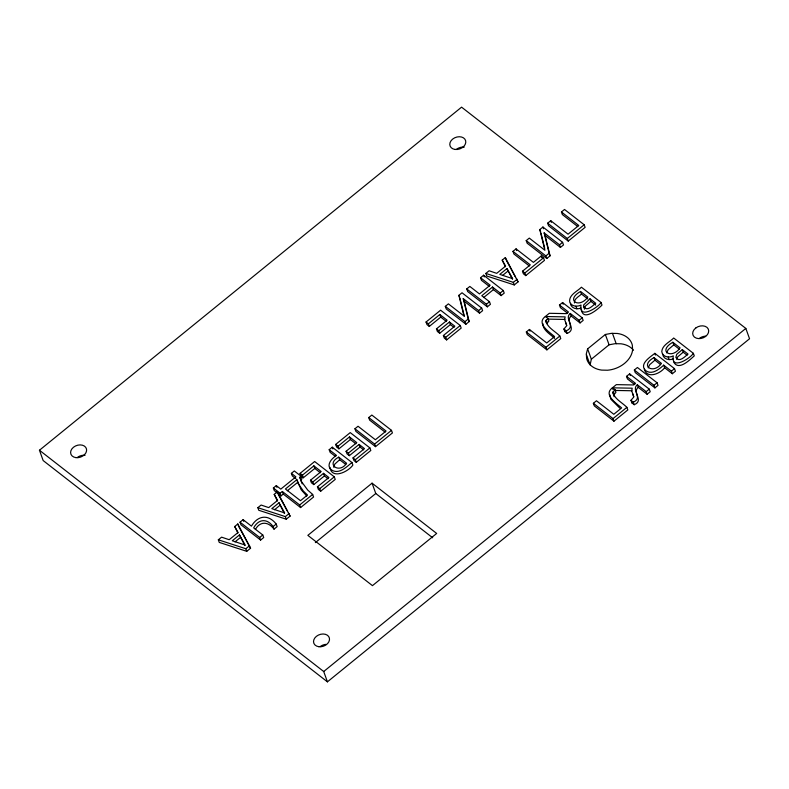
<?xml version="1.0" encoding="UTF-8"?>
<svg xmlns="http://www.w3.org/2000/svg" width="789" height="789" viewBox="0 0 789 789"><rect width="100%" height="100%" fill="white"/><g stroke="black" fill="none" stroke-linecap="round" stroke-linejoin="round"><path stroke-width="1.18" d="M542.822 323.569C542.832 330.443 550.258 334.013 554.588 338.382M609.877 394.885L610.824 399.175L619.789 408.12M581.325 309.337C582.923 322.257 598.289 308.884 602.007 305.087L601.08 302.503L581.414 287.206C577.4 291.417 568.435 294.938 569.747 302.177C571.532 306.526 577.252 307.059 581.02 305.067C578.337 319.92 598.2 307.513 601.08 302.503M648.213 367.842L649.702 364.676L654.919 360.169L653.982 357.595C638.883 366.047 653.756 374.706 661.448 363.394L653.982 357.595M676.617 359.281L677.682 356.894L683.205 352.2L682.278 349.616L676.745 354.31L675.848 357.466C679.359 362.881 684.872 356.51 688.038 354.093L682.278 349.616M666.616 352.861L668.214 349.616L673.767 344.852L672.839 342.268C657.276 351.026 671.547 359.902 680.098 347.919L672.839 342.268M587.627 348.886L586.335 353.728L586.621 358.433A23.838 17.743 -19.8 0 0 601.612 370.1L607.53 370.228A23.838 17.743 -19.8 0 0 632.61 349.843L632.324 345.138A23.838 17.743 -19.8 0 0 617.343 333.471L611.416 333.343L605.36 334.477L587.627 348.886L591.346 359.222L590.103 364.903L586.385 354.567M545.81 321.054L547.951 318.44L545.367 316.507C535.909 323.342 549.282 331.982 554.588 336.587L546.747 342.959L529.419 329.467L526.322 331.982L527.249 334.566L546.905 349.862L560.762 338.609L559.835 336.025C555.18 331.242 547.645 327.859 545.81 321.054L546.747 323.638L548.878 321.024L547.951 318.44M612.866 392.37L615.006 389.756L612.422 387.823C602.964 394.658 616.337 403.297 621.643 407.903L613.803 414.274L596.474 400.782L593.377 403.297L594.304 405.881L613.96 421.188L627.817 409.925L626.89 407.341C622.235 402.558 614.7 399.175 612.866 392.37L614.108 396.66M613.803 394.954L615.933 392.34L615.006 389.756M255.36 529.518C260.084 520.858 268.388 521.549 274.039 529.143L277.136 526.628L276.209 524.044C268.152 513.797 257.687 515.552 251.435 526.135L243.111 519.665L240.024 522.18L240.951 524.764L260.607 540.061L263.704 537.546L262.767 534.962L253.673 527.88C258.397 518.925 267.037 518.097 273.112 526.559L274.039 529.143M570.269 313.45C563.78 318.588 576.424 326.577 566.236 330.818L567.173 333.402C577.351 329.161 564.707 321.172 571.197 316.034L570.269 313.45L579.126 320.344L580.053 322.928L583.15 320.413L582.223 317.829L562.567 302.532L559.47 305.037L560.397 307.621L567.607 313.233M637.325 384.766C630.835 389.904 643.479 397.893 633.291 402.134L634.228 404.718C644.406 400.477 631.762 392.488 638.252 387.35L637.325 384.766L646.181 391.66L647.108 394.244L650.205 391.729L649.278 389.145L629.622 373.848L626.525 376.363L627.452 378.937L634.662 384.549M39.45 450.243L461.575 107.156L745.832 328.431L749.55 338.757L327.425 681.844L43.168 460.569L39.45 450.243L323.707 671.518L327.425 681.844M429.305 326.409L428.378 323.825L439.828 314.525L440.755 317.109L429.305 326.409L426.977 324.604L426.05 322.02L440.597 310.195L460.253 325.502L461.18 328.086L446.633 339.901L444.315 338.096L443.388 335.512L454.839 326.202L449.444 322.011L438.783 330.69L439.71 333.264L450.381 324.595L449.444 322.011M464.179 301.211L469.159 321.596L465.895 324.249L446.239 308.953L445.312 306.369L448.389 303.864L463.991 316.014L458.902 295.323L462.029 292.778L481.684 308.085L482.612 310.669L479.534 313.164L464.179 301.211L463.251 298.637L478.607 310.58L479.534 313.164M466.743 288.942L469.84 286.437L479.465 293.922L490.156 285.224L480.54 277.738L483.627 275.223L503.283 290.52L504.22 293.104L501.123 295.619L493.411 289.622L492.484 287.038L481.783 295.737L489.496 301.733L490.423 304.317L487.326 306.832L467.67 291.526L466.743 288.942L486.399 304.248L487.326 306.832M485.837 273.428L489.101 270.775L496.695 273.339L505.591 266.12L502.208 260.123L505.325 257.589L518.077 281.841L514.26 284.937L486.764 276.012L485.837 273.428L513.333 282.363L514.26 284.937M512.968 251.375L516.055 248.86L533.394 262.362L541.205 256.011L543.522 257.816L544.459 260.4L525.74 275.608L523.423 273.803L522.486 271.219L530.297 264.867L512.968 251.375L513.895 253.959L529.301 265.952M545.081 235.457L550.061 255.843L546.797 258.496L527.141 243.199L526.214 240.615L529.291 238.11L544.893 250.261L539.804 229.569L542.931 227.025L562.587 242.331L563.514 244.915L560.437 247.411L545.081 235.457L544.154 232.883L559.509 244.827L560.437 247.411M547.645 223.198L550.742 220.683L568.07 234.175L578.771 225.476L561.443 211.985L564.529 209.47L584.185 224.766L585.122 227.35L568.228 241.079L548.572 225.772L547.645 223.198L567.301 238.495L568.228 241.079M506.962 268.546L499.792 274.375L512.653 278.675L506.962 268.546L512.436 279.227M439.71 333.264L437.382 331.459L436.455 328.875L447.126 320.206L439.828 314.525M502.514 275.499L507.889 271.13M483.608 297.591L493.411 289.622M446.633 339.901L445.706 337.317L460.253 325.502M465.895 324.249L464.968 321.665L468.232 319.012L463.251 298.637M478.607 310.58L481.684 308.085M486.399 304.248L489.496 301.733M501.123 295.619L500.196 293.035L503.283 290.52M513.333 282.363L517.14 279.267M525.74 275.608L524.813 273.024L543.522 257.816M546.797 258.496L545.87 255.912L549.134 253.259L544.154 232.883M559.509 244.827L562.587 242.331M567.301 238.495L584.185 224.766M281.062 495.857L280.134 493.273L282.334 491.488L283.261 494.072L281.062 495.857L274.286 490.59L273.359 488.006L276.298 485.62L280.795 489.121L295.885 476.852L291.388 473.351L294.327 470.964L301.092 476.24L302.029 478.815L300.757 479.85L302.177 483.864M218.326 539.814L221.591 537.161L229.185 539.715L238.081 532.496L234.698 526.51L237.814 523.965L250.567 548.227L246.75 551.324L219.253 542.398L218.326 539.814L245.823 548.74L246.75 551.324M257.845 507.692L261.11 505.039L268.714 507.603L277.6 500.374L274.217 494.387L277.343 491.843L290.086 516.105L286.269 519.201L258.772 510.276L257.845 507.692L285.342 516.617L286.269 519.201M303.351 477.739L302.424 475.156L313.874 465.855L314.801 468.429L303.351 477.739L301.033 475.935L300.096 473.351L314.643 461.526L334.299 476.832L335.226 479.416L320.689 491.231L318.361 489.427L317.434 486.843L328.885 477.532L323.5 473.341L312.829 482.01L313.756 484.594L324.427 475.925L323.5 473.341M335.611 456.565L330.118 452.294L329.191 449.71L332.277 447.195L351.933 462.492L352.87 465.076C348.442 471.625 331.853 479.899 329.92 467.344M338.935 448.823L338.008 446.239L349.458 436.928L350.385 439.512L338.935 448.823L336.617 447.008L335.68 444.424L350.227 432.609L369.883 447.905L370.81 450.489L356.273 462.315L353.945 460.5L353.018 457.916L364.469 448.616L359.084 444.424L348.413 453.093L349.34 455.677L360.011 447.008L359.084 444.424M354.942 428.772L358.038 426.257L375.377 439.749L386.068 431.05L368.739 417.559L371.836 415.053L391.492 430.35L392.419 432.934L375.534 446.653L355.878 431.356L354.942 428.772L374.597 444.079L375.534 446.653M287.304 490.778L297.778 482.276L296.851 479.692L285.431 488.973L300.491 500.699L307.473 495.019L303.39 491.113L298.035 483.292M283.261 494.072L300.599 507.564L313.578 497.011L312.651 494.427L307.769 490.137L301.25 481.28L299.83 477.266L301.092 476.24M239.452 534.932L232.282 540.761L245.142 545.051L239.452 534.932L244.935 545.613M278.971 502.81L271.801 508.639L284.661 512.929L278.971 502.81L284.454 513.491M313.756 484.594L311.438 482.789L310.501 480.205L321.172 471.536L313.874 465.855M338.747 457.147C325.196 464.04 339.418 474.376 346.598 463.261L338.747 457.147L339.674 459.731L345.779 464.484M349.34 455.677L347.022 453.862L346.085 451.288L356.756 442.609L349.458 436.928M235.004 541.885L240.379 537.516M274.523 509.763L279.898 505.394M339.674 459.731L334.792 464.11L333.816 467.354M245.823 548.74L249.63 545.643M260.607 540.061L259.68 537.477L262.767 534.962M273.112 526.559L276.209 524.044M285.342 516.617L289.159 513.521M300.599 507.564L299.672 504.98L312.651 494.427M320.689 491.231L319.752 488.647L334.299 476.832M351.933 462.492C346.627 466.92 338.747 474.948 331.321 469.82C325.571 465.135 332.011 458.113 336.508 455.411L329.191 449.71M356.273 462.315L355.346 459.731L369.883 447.905M374.597 444.079L391.492 430.35M580.556 291.457C564.993 300.205 579.264 309.091 587.815 297.108L580.556 291.457L581.483 294.041L587.835 298.982M581.483 294.041C578.939 296.615 573.968 298.676 574.422 302.956M589.994 298.804L583.564 305.057L584.501 309.229L585.399 306.083L590.922 301.388L589.994 298.804L595.754 303.282C592.588 305.698 587.075 312.069 583.574 306.655M372.063 483.164L307.848 535.356L372.457 585.645L436.672 533.453L372.063 483.164L375.781 493.5L432.678 537.782M567.173 333.402L564.835 331.577L563.908 329.003L566.729 325.709L564.648 319.565L565.141 316.882L545.367 316.507L549.302 313.302L566.522 313.637L568.474 312.049L559.47 305.037M564.835 331.577L565.614 330.946M546.905 349.862L545.978 347.288L559.835 336.025M579.126 320.344L582.223 317.829M315.353 542.615L375.781 493.5M591.346 359.222L609.078 344.803L615.134 343.679L621.061 343.797A23.838 17.743 -19.8 0 1 633.518 350.257M613.043 389.549L612.422 387.823L616.357 384.628L633.577 384.953L635.53 383.365L626.525 376.363M634.336 370.011L637.433 367.496L657.089 382.793L658.016 385.377L654.919 387.892L635.263 372.595L634.336 370.011L653.992 385.308L654.919 387.892M654.85 353.344C650.53 356.835 638.765 363.966 645.589 370.544C651.832 375.327 659.081 369.341 663.697 365.149L671.409 371.155L672.336 373.739L675.433 371.224L674.506 368.641L654.85 353.344L655.462 355.06M663.697 365.149L664.634 367.733C660.334 373.71 646.95 379.292 644.307 369.134M634.228 404.718L631.89 402.893L630.963 400.319L633.784 397.025L631.703 390.88L632.196 388.198L612.422 387.823M631.89 402.893L632.67 402.262M613.96 421.188L613.033 418.604L626.89 407.341M646.181 391.66L649.278 389.145M653.992 385.308L657.089 382.793M671.409 371.155L674.506 368.641M693.353 353.314C690.483 358.324 670.62 370.731 673.303 355.878C669.259 358.236 662.267 356.934 661.774 351.569C662.326 345 669.664 342.14 673.698 338.017L693.353 353.314L694.29 355.898C689.764 359.814 678.343 371.491 673.55 361.747M323.707 671.518L745.832 328.431M699.241 338.53L699.695 338.185A8.215 6.115 -19.8 0 1 705.642 336.163M581.079 307.947C577.154 309.998 570.822 308.272 570.417 303.341M673.362 358.758C669.437 360.82 663.105 359.084 662.701 354.153M547.458 319.111L564.904 319.446M614.513 390.427L631.959 390.762M577.775 226.561L562.37 214.569L561.443 211.985M673.767 344.852L679.211 349.083M683.205 352.2L687.041 355.188M526.214 240.615L545.87 255.912M590.922 301.388L595.725 305.116M654.919 360.169L660.511 364.528M664.634 367.733L672.336 373.739M522.486 271.219L524.813 273.024M571.197 316.034L580.053 322.928M563.908 329.003L566.236 330.818M638.252 387.35L647.108 394.244M492.484 287.038L500.196 293.035M489.17 286.308L481.468 280.322L480.54 277.738M630.963 400.319L633.291 402.134M526.322 331.982L545.978 347.288M593.377 403.297L613.033 418.604M445.312 306.369L464.968 321.665M440.755 317.109L446.229 321.37M450.381 324.595L453.971 327.396M436.455 328.875L438.783 330.69M426.05 322.02L428.378 323.825M443.388 335.512L445.706 337.317M385.071 432.135L369.666 420.142L368.739 417.559M350.385 439.512L355.859 443.773M360.011 447.008L363.601 449.799M346.085 451.288L348.413 453.093M335.68 444.424L338.008 446.239M353.018 457.916L355.346 459.731M314.801 468.429L320.275 472.7M324.427 475.925L328.017 478.716M310.501 480.205L312.829 482.01M300.096 473.351L302.424 475.156M317.434 486.843L319.752 488.647M295.914 478.736L292.315 475.935L291.388 473.351M282.334 491.488L299.672 504.98M273.359 488.006L280.134 493.273M240.024 522.18L259.68 537.477M306.773 496.034L301.161 489.732L296.851 479.692M505.384 266.702L502.208 260.123M277.403 500.966L274.217 494.387M237.883 533.078L234.698 526.51M506.262 260.173L515.256 276.683M516.381 278.744L518.077 281.841M278.27 494.427L287.275 510.947M288.399 513.008L290.086 516.105M238.751 526.549L250.567 548.227M633.754 396.62L632.63 393.464M566.699 325.295L565.575 322.139M668.244 357.062L669.18 359.646M629.622 373.848L630.243 375.564M612.471 333.362L616.189 343.698M605.36 334.477L609.078 344.803M613.25 391.354L614.177 393.938M550.742 220.683L551.353 222.399M575.96 306.25L576.897 308.834M542.931 227.025L543.552 228.751M549.134 253.259L550.061 255.843M539.804 229.569L540.731 232.153M562.567 302.532L563.188 304.248M541.205 256.011L541.826 257.727M546.195 320.038L547.122 322.612M516.055 248.86L516.677 250.586M505.325 257.589L505.946 259.305M529.419 329.467L530.04 331.193M483.627 275.223L484.249 276.939M468.232 319.012L469.159 321.596M458.902 295.323L459.523 297.039M332.277 447.195L332.899 448.921M299.83 477.266L300.757 479.85M276.298 485.62L276.919 487.336M277.343 491.843L277.965 493.569M243.111 519.665L243.732 521.381M237.814 523.965L238.436 525.691M541.017 233.297L544.696 248.239M459.829 297.907L464.356 316.29M320.078 646.694A8.215 6.115 -19.8 0 1 325.916 644.366M77.164 457.61A8.215 6.115 -19.8 0 1 85.044 455.312M456.338 149.437A8.215 6.115 -19.8 0 1 464.218 147.148M695.967 327.859L695.523 328.194A8.215 6.115 -19.8 0 0 694.231 336.893L694.576 337.189A8.215 6.115 -19.8 0 0 705.415 336.587L705.859 336.242A8.215 6.115 -19.8 0 0 707.161 327.543L706.806 327.248A8.215 6.115 -19.8 0 0 695.967 327.859M318.815 646.704A8.215 6.115 -19.8 0 0 329.407 638.094A8.215 6.115 -19.8 0 0 316.359 636.368A8.215 6.115 -19.8 0 0 318.815 646.704M75.902 457.62A8.215 6.115 -19.8 0 0 86.494 449.01A8.215 6.115 -19.8 0 0 73.446 447.274A8.215 6.115 -19.8 0 0 75.902 457.62M455.075 149.446A8.215 6.115 -19.8 0 0 465.668 140.837A8.215 6.115 -19.8 0 0 452.62 139.111A8.215 6.115 -19.8 0 0 455.075 149.446"/></g></svg>
